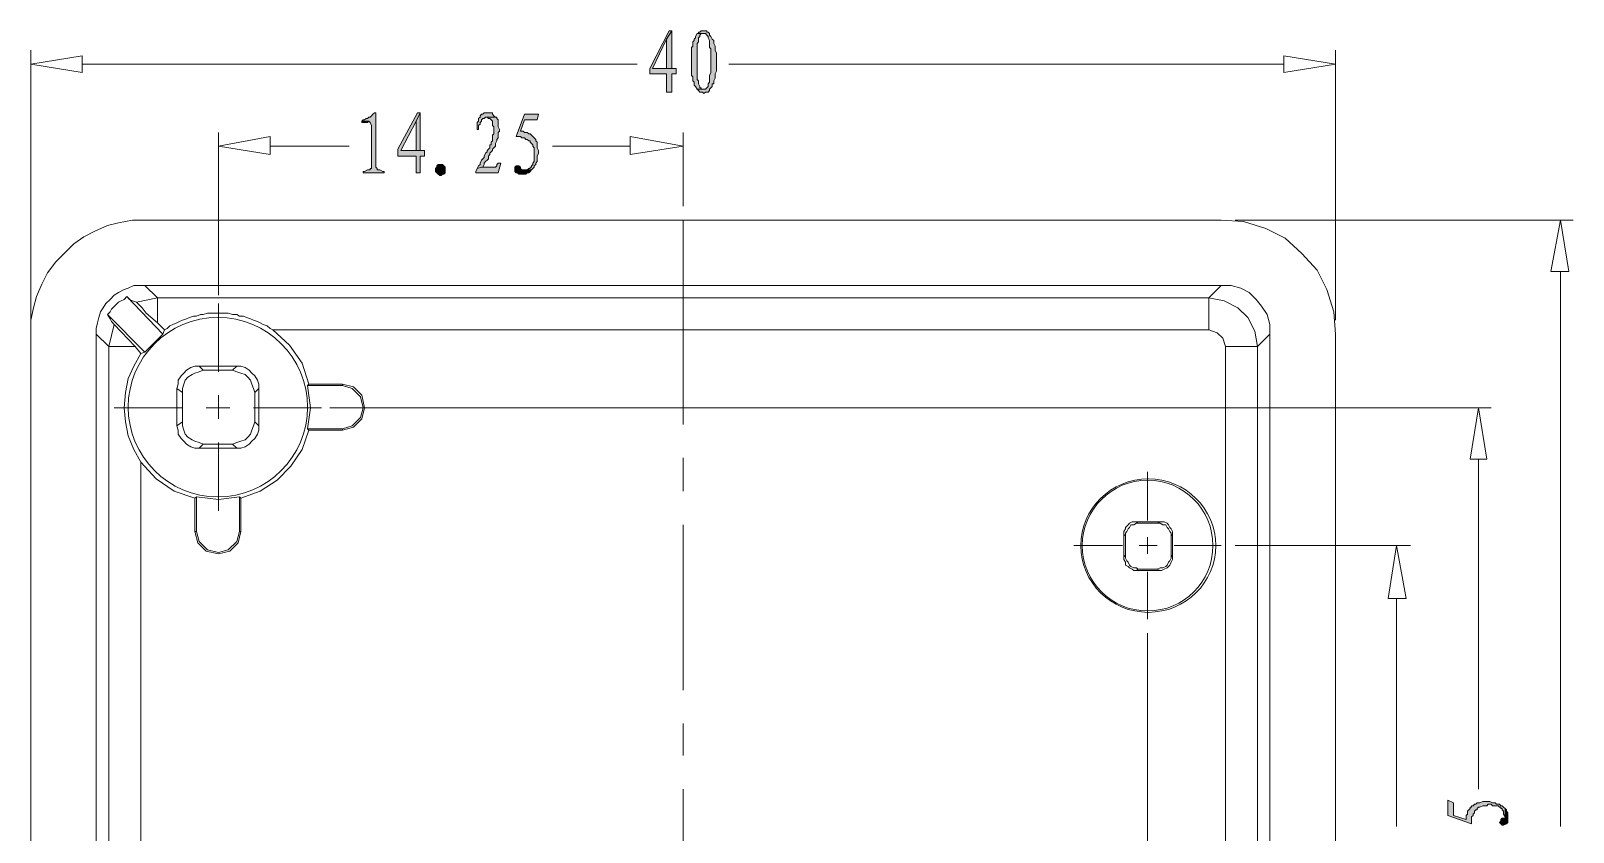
# Model space of a CAD drawing. Header units: millimetres. Extents: x 15 to 196, y 29 to 258.
# Drawn here: x 95.24 to 142.19, y 96.6 to 120.99 of the extents above; entities that cross this region are included whole.
import ezdxf

# ---------------------------------------------------------------- set-up
doc = ezdxf.new("R2010")
doc.units = ezdxf.units.MM

msp = doc.modelspace()

# ---------------------------------------------------------------- hatches: boundary and pattern name
at = {"true_color": 0xdda500}
h = msp.add_hatch(color=42, dxfattribs=at)
h.dxf.hatch_style = 2
h.paths.add_polyline_path([(114.757906, 120.985492), (114.673239, 120.985492), (114.080572, 119.842844), (114.080572, 119.673158), (114.588572, 119.673158), (114.588572, 119.122825), (114.757906, 119.122825), (114.757906, 119.673158), (114.884906, 119.673158), (114.884906, 119.842844), (114.757906, 119.842844), (114.165239, 119.842844), (114.588572, 120.731492)])
h = msp.add_hatch(color=42, dxfattribs=at)
h.dxf.hatch_style = 2
h.paths.add_polyline_path([(114.757906, 120.985492), (114.588572, 120.731492), (114.588572, 119.842844), (114.165239, 119.842844), (114.757906, 119.842844)])
h = msp.add_hatch(color=42, dxfattribs=at)
h.dxf.hatch_style = 2
h.paths.add_polyline_path([(115.562239, 120.901178), (115.519906, 120.901178), (115.477572, 120.816511), (115.477572, 120.774178), (115.435239, 120.731492), (115.435239, 120.689158), (115.392906, 120.647178), (115.392906, 120.604844), (115.392906, 120.562511), (115.392906, 120.520178), (115.350572, 120.477844), (115.350572, 120.435158), (115.350572, 120.350844), (115.350572, 120.308511), (115.350572, 120.223844), (115.350572, 120.181158), (115.350572, 120.096844), (115.350572, 120.054511), (115.350572, 119.969844), (115.350572, 119.927158), (115.350572, 119.884825), (115.350572, 119.800511), (115.350572, 119.758178), (115.350572, 119.673158), (115.350572, 119.630825), (115.392906, 119.588844), (115.392906, 119.546511), (115.392906, 119.504178), (115.392906, 119.461844), (115.435239, 119.419511), (115.435239, 119.376825), (115.435239, 119.334844), (115.477572, 119.292511), (115.519906, 119.207844), (115.689239, 119.207844), (115.646906, 119.207844), (115.646906, 119.250178), (115.604572, 119.250178), (115.604572, 119.292511), (115.562239, 119.376825), (115.562239, 119.419511), (115.562239, 119.461844), (115.519906, 119.504178), (115.519906, 119.546511), (115.519906, 119.588844), (115.519906, 119.673158), (115.519906, 119.715844), (115.519906, 119.758178), (115.519906, 119.842844), (115.519906, 119.884825), (115.519906, 119.969844), (115.519906, 120.054511), (115.519906, 120.096844), (115.519906, 120.181158), (115.519906, 120.223844), (115.519906, 120.308511), (115.519906, 120.350844), (115.519906, 120.435158), (115.519906, 120.477844), (115.519906, 120.520178), (115.519906, 120.562511), (115.519906, 120.604844), (115.562239, 120.647178), (115.562239, 120.689158), (115.562239, 120.774178), (115.604572, 120.816511), (115.604572, 120.858844), (115.646906, 120.901178), (115.689239, 120.901178), (115.731572, 120.901178)])
h = msp.add_hatch(color=42, dxfattribs=at)
h.dxf.hatch_style = 2
h.paths.add_polyline_path([(115.731572, 120.985492), (115.689239, 120.985492), (115.646906, 120.985492), (115.604572, 120.943158), (115.562239, 120.943158), (115.562239, 120.901178), (115.731572, 120.901178), (115.773906, 120.901178), (115.816239, 120.858844), (115.858572, 120.816511), (115.858572, 120.774178), (115.900906, 120.689158), (115.900906, 120.647178), (115.900906, 120.604844), (115.900906, 120.562511), (115.900906, 120.520178), (115.900906, 120.477844), (115.943239, 120.435158), (115.943239, 120.350844), (115.943239, 120.308511), (115.943239, 120.266178), (115.943239, 120.181158), (115.943239, 120.096844), (115.943239, 120.054511), (115.943239, 120.012178), (115.943239, 119.969844), (115.943239, 119.884825), (115.943239, 119.800511), (115.943239, 119.758178), (115.943239, 119.715844), (115.900906, 119.630825), (115.900906, 119.588844), (115.900906, 119.546511), (115.900906, 119.504178), (115.900906, 119.461844), (115.900906, 119.419511), (115.858572, 119.376825), (115.858572, 119.292511), (115.816239, 119.250178), (115.773906, 119.207844), (115.731572, 119.207844), (115.689239, 119.207844), (115.519906, 119.207844), (115.562239, 119.165511), (115.604572, 119.122825), (115.646906, 119.122825), (115.689239, 119.122825), (115.731572, 119.080492), (115.773906, 119.122825), (115.816239, 119.122825), (115.858572, 119.122825), (115.900906, 119.165511), (115.900906, 119.207844), (115.943239, 119.250178), (115.985572, 119.292511), (115.985572, 119.376825), (116.027906, 119.376825), (116.027906, 119.419511), (116.027906, 119.461844), (116.070239, 119.546511), (116.070239, 119.588844), (116.070239, 119.630825), (116.070239, 119.673158), (116.112572, 119.758178), (116.112572, 119.800511), (116.112572, 119.842844), (116.112572, 119.927158), (116.112572, 119.969844), (116.112572, 120.054511), (116.112572, 120.096844), (116.112572, 120.138825), (116.112572, 120.223844), (116.112572, 120.266178), (116.112572, 120.308511), (116.070239, 120.393178), (116.070239, 120.435158), (116.070239, 120.477844), (116.070239, 120.520178), (116.027906, 120.604844), (116.027906, 120.647178), (116.027906, 120.689158), (115.985572, 120.731492), (115.943239, 120.816511), (115.900906, 120.858844), (115.900906, 120.901178), (115.858572, 120.943158), (115.816239, 120.943158), (115.816239, 120.985492), (115.773906, 120.985492)])
h = msp.add_hatch(color=42, dxfattribs=at)
h.dxf.hatch_style = 2
h.paths.add_polyline_path([(105.740906, 118.488178), (105.698572, 118.488178), (105.656239, 118.445844), (105.613906, 118.403511), (105.571572, 118.361178), (105.529239, 118.361178), (105.486906, 118.318492), (105.444572, 118.318492), (105.402239, 118.276511), (105.359906, 118.276511), (105.317572, 118.234178), (105.529239, 118.234178), (105.571572, 118.191844), (105.613906, 118.107178), (105.613906, 118.064492), (105.613906, 116.837178), (105.613906, 116.794844), (105.571572, 116.794844), (105.571572, 116.752158), (105.529239, 116.752158), (105.486906, 116.752158), (105.402239, 116.709825), (105.359906, 116.709825), (105.359906, 116.667844), (105.994906, 116.667844), (105.994906, 116.709825), (105.952572, 116.709825), (105.867906, 116.752158), (105.825572, 116.752158), (105.783239, 116.752158), (105.783239, 116.794844), (105.740906, 116.837178)])
h = msp.add_hatch(color=42, dxfattribs=at)
h.dxf.hatch_style = 2
h.paths.add_polyline_path([(107.095572, 118.488178), (107.010906, 118.488178), (106.418239, 117.387511), (106.418239, 117.175844), (106.968572, 117.175844), (106.968572, 116.667844), (107.095572, 116.667844), (107.095572, 117.175844), (107.222572, 117.175844), (107.222572, 117.345178), (107.095572, 117.345178), (106.502906, 117.345178), (106.968572, 118.234178)])
h = msp.add_hatch(color=42, dxfattribs=at)
h.dxf.hatch_style = 2
h.paths.add_polyline_path([(107.095572, 118.488178), (106.968572, 118.234178), (106.968572, 117.345178), (106.502906, 117.345178), (107.095572, 117.345178)])
h = msp.add_hatch(color=42, dxfattribs=at)
h.dxf.hatch_style = 2
h.paths.add_polyline_path([(109.169906, 118.488178), (109.127572, 118.488178), (109.085239, 118.488178), (109.042906, 118.488178), (109.000572, 118.445844), (108.958239, 118.445844), (108.915906, 118.403511), (108.915906, 118.361178), (108.873572, 118.318492), (108.873572, 118.276511), (108.873572, 118.234178), (108.831239, 118.191844), (108.831239, 118.149511), (108.831239, 118.064492), (108.831239, 117.980178), (108.873572, 117.980178), (108.873572, 118.022158), (108.873572, 118.107178), (108.915906, 118.149511), (108.915906, 118.191844), (108.958239, 118.234178), (108.958239, 118.276511), (109.000572, 118.318492), (109.042906, 118.318492), (109.085239, 118.361178), (109.127572, 118.361178), (109.423906, 118.361178), (109.381572, 118.361178), (109.339239, 118.403511), (109.296906, 118.445844), (109.296906, 118.488178), (109.254572, 118.488178), (109.212239, 118.488178)])
h = msp.add_hatch(color=42, dxfattribs=at)
h.dxf.hatch_style = 2
h.paths.add_polyline_path([(109.423906, 118.361178), (109.127572, 118.361178), (109.169906, 118.318492), (109.212239, 118.318492), (109.254572, 118.276511), (109.296906, 118.234178), (109.296906, 118.191844), (109.296906, 118.149511), (109.296906, 118.107178), (109.339239, 118.064492), (109.339239, 117.980178), (109.339239, 117.937844), (109.339239, 117.895511), (109.339239, 117.853178), (109.296906, 117.810492), (109.296906, 117.768158), (109.296906, 117.683844), (109.296906, 117.641511), (109.254572, 117.599178), (109.254572, 117.556492), (109.254572, 117.514158), (109.212239, 117.514158), (109.212239, 117.472178), (109.212239, 117.429844), (109.169906, 117.387511), (109.127572, 117.345178), (109.127572, 117.302844), (109.085239, 117.260158), (109.042906, 117.175844), (109.042906, 117.133511), (109.000572, 117.091178), (108.958239, 117.048844), (108.915906, 116.963825), (108.915906, 116.921844), (108.873572, 116.879511), (108.831239, 116.794844), (108.958239, 116.837178), (109.000572, 116.837178), (109.042906, 116.921844), (109.042906, 116.963825), (109.085239, 117.006158), (109.127572, 117.048844), (109.169906, 117.091178), (109.169906, 117.175844), (109.212239, 117.218178), (109.212239, 117.260158), (109.254572, 117.302844), (109.296906, 117.345178), (109.296906, 117.387511), (109.339239, 117.429844), (109.381572, 117.472178), (109.381572, 117.514158), (109.381572, 117.556492), (109.423906, 117.641511), (109.423906, 117.683844), (109.466239, 117.726178), (109.466239, 117.768158), (109.466239, 117.810492), (109.466239, 117.895511), (109.508572, 117.937844), (109.508572, 117.980178), (109.466239, 118.064492), (109.466239, 118.107178), (109.466239, 118.149511), (109.466239, 118.234178), (109.466239, 118.276511), (109.423906, 118.318492)])
h = msp.add_hatch(color=42, dxfattribs=at)
h.dxf.hatch_style = 2
h.paths.add_polyline_path([(110.693906, 118.445844), (110.270572, 118.445844), (110.016572, 117.768158), (110.058906, 117.768158), (110.143572, 117.768158), (110.185906, 117.726178), (110.228239, 117.726178), (110.270572, 117.726178), (110.312906, 117.683844), (110.355239, 117.683844), (110.397572, 117.641511), (110.439906, 117.641511), (110.439906, 117.599178), (110.482239, 117.556492), (110.524572, 117.514158), (110.524572, 117.472178), (110.566906, 117.429844), (110.566906, 117.387511), (110.566906, 117.345178), (110.566906, 117.260158), (110.566906, 117.218178), (110.566906, 117.175844), (110.566906, 117.091178), (110.566906, 117.048844), (110.566906, 117.006158), (110.524572, 116.963825), (110.524572, 116.921844), (110.482239, 116.879511), (110.482239, 116.837178), (110.439906, 116.837178), (110.439906, 116.794844), (110.397572, 116.794844), (110.355239, 116.752158), (110.312906, 116.752158), (110.228239, 116.752158), (110.185906, 116.752158), (110.482239, 116.752158), (110.524572, 116.794844), (110.566906, 116.837178), (110.566906, 116.879511), (110.609239, 116.921844), (110.609239, 116.963825), (110.651572, 117.006158), (110.651572, 117.091178), (110.651572, 117.133511), (110.651572, 117.175844), (110.693906, 117.260158), (110.693906, 117.302844), (110.693906, 117.345178), (110.651572, 117.429844), (110.651572, 117.472178), (110.651572, 117.514158), (110.651572, 117.599178), (110.609239, 117.641511), (110.609239, 117.683844), (110.566906, 117.726178), (110.524572, 117.768158), (110.482239, 117.810492), (110.439906, 117.853178), (110.397572, 117.853178), (110.355239, 117.895511), (110.312906, 117.895511), (110.270572, 117.895511), (110.228239, 117.937844), (110.143572, 117.937844), (110.270572, 118.276511), (110.651572, 118.276511)])
h = msp.add_hatch(color=42, dxfattribs=at)
h.dxf.hatch_style = 2
h.paths.add_polyline_path([(105.317572, 118.234178), (105.317572, 118.191844), (105.402239, 118.191844), (105.444572, 118.191844), (105.486906, 118.191844), (105.529239, 118.234178)])
h = msp.add_hatch(color=42, dxfattribs=at)
h.dxf.hatch_style = 2
h.paths.add_polyline_path([(107.772906, 116.625511), (107.730572, 116.583178), (107.688239, 116.583178), (107.645906, 116.625511), (107.603572, 116.667844), (107.561239, 116.709825), (107.561239, 116.752158), (107.561239, 116.794844), (107.603572, 116.837178), (107.603572, 116.879511), (107.645906, 116.921844), (107.688239, 116.921844), (107.730572, 116.921844), (107.772906, 116.921844), (107.815239, 116.879511), (107.857572, 116.837178), (107.857572, 116.794844), (107.857572, 116.709825), (107.857572, 116.667844), (107.815239, 116.625511)])
h = msp.add_hatch(color=42, dxfattribs=at)
h.dxf.hatch_style = 2
h.paths.add_polyline_path([(109.550906, 116.963825), (109.508572, 116.963825), (109.466239, 116.963825), (109.423906, 116.921844), (109.423906, 116.879511), (109.381572, 116.837178), (109.339239, 116.837178), (108.958239, 116.837178), (108.831239, 116.794844), (108.788906, 116.709825), (108.788906, 116.667844), (109.466239, 116.667844)])
h = msp.add_hatch(color=42, dxfattribs=at)
h.dxf.hatch_style = 2
h.paths.add_polyline_path([(110.058906, 116.879511), (110.016572, 116.879511), (109.974239, 116.837178), (109.974239, 116.794844), (109.974239, 116.752158), (109.974239, 116.709825), (110.016572, 116.667844), (110.058906, 116.667844), (110.101239, 116.625511), (110.143572, 116.625511), (110.185906, 116.625511), (110.228239, 116.625511), (110.270572, 116.625511), (110.312906, 116.625511), (110.355239, 116.667844), (110.397572, 116.667844), (110.439906, 116.709825), (110.482239, 116.752158), (110.185906, 116.752158), (110.143572, 116.794844), (110.143572, 116.837178), (110.101239, 116.879511)])
h = msp.add_hatch(color=42, dxfattribs=at)
h.dxf.hatch_style = 2
h.paths.add_polyline_path([(138.379906, 97.575511), (138.379906, 97.109844), (139.099572, 96.855492), (139.099572, 96.940511), (139.099572, 96.982844), (139.099572, 97.025178), (139.099572, 97.067511), (139.141906, 97.109844), (139.141906, 97.151825), (139.184239, 97.194511), (139.184239, 97.236844), (139.226572, 97.279178), (139.268906, 97.279178), (139.268906, 97.321511), (139.311239, 97.363844), (139.353572, 97.363844), (139.438239, 97.405825), (139.480572, 97.405825), (139.522906, 97.405825), (139.565239, 97.405825), (139.607572, 97.448158), (139.692239, 97.448158), (139.734572, 97.405825), (139.776906, 97.405825), (139.861572, 97.405825), (139.903906, 97.405825), (139.946239, 97.363844), (139.988572, 97.363844), (139.988572, 97.321511), (140.030906, 97.321511), (140.030906, 97.279178), (140.073239, 97.236844), (140.073239, 97.194511), (140.073239, 97.151825), (140.115572, 97.067511), (140.115572, 97.025178), (140.115572, 97.321511), (140.073239, 97.363844), (140.030906, 97.405825), (139.988572, 97.405825), (139.946239, 97.448158), (139.903906, 97.448158), (139.861572, 97.448158), (139.819239, 97.490844), (139.776906, 97.490844), (139.734572, 97.490844), (139.649906, 97.533178), (139.607572, 97.533178), (139.522906, 97.533178), (139.480572, 97.533178), (139.438239, 97.533178), (139.353572, 97.490844), (139.311239, 97.490844), (139.268906, 97.490844), (139.226572, 97.448158), (139.184239, 97.448158), (139.141906, 97.405825), (139.099572, 97.405825), (139.099572, 97.363844), (139.057239, 97.363844), (139.057239, 97.321511), (139.014906, 97.279178), (138.972572, 97.236844), (138.972572, 97.194511), (138.972572, 97.151825), (138.930239, 97.109844), (138.930239, 97.067511), (138.930239, 96.982844), (138.549239, 97.109844), (138.549239, 97.490844)])
h = msp.add_hatch(color=42, dxfattribs=at)
h.dxf.hatch_style = 2
h.paths.add_polyline_path([(139.946239, 96.897825), (139.988572, 96.855492), (140.030906, 96.813511), (140.073239, 96.813511), (140.157906, 96.855492), (140.200239, 96.897825), (140.200239, 96.940511), (140.200239, 96.982844), (140.200239, 97.025178), (140.200239, 97.109844), (140.200239, 97.151825), (140.200239, 97.194511), (140.157906, 97.236844), (140.157906, 97.279178), (140.115572, 97.321511), (140.115572, 97.025178), (140.030906, 97.025178), (139.988572, 96.982844), (139.988572, 96.940511)])

# ---------------------------------------------------------------- linework, layer by layer
at = {"color": 42, "lineweight": 0, "true_color": 0xdda500}
for points in [[(114.757906, 120.985492), (114.673239, 120.985492), (114.080572, 119.842844), (114.080572, 119.673158), (114.588572, 119.673158), (114.588572, 119.122825), (114.757906, 119.122825), (114.757906, 119.673158), (114.884906, 119.673158), (114.884906, 119.842844), (114.757906, 119.842844), (114.165239, 119.842844), (114.588572, 120.731492)], [(114.757906, 120.985492), (114.588572, 120.731492), (114.588572, 119.842844), (114.165239, 119.842844), (114.757906, 119.842844)], [(115.562239, 120.901178), (115.519906, 120.901178), (115.477572, 120.816511), (115.477572, 120.774178), (115.435239, 120.731492), (115.435239, 120.689158), (115.392906, 120.647178), (115.392906, 120.604844), (115.392906, 120.562511), (115.392906, 120.520178), (115.350572, 120.477844), (115.350572, 120.435158), (115.350572, 120.350844), (115.350572, 120.308511), (115.350572, 120.223844), (115.350572, 120.181158), (115.350572, 120.096844), (115.350572, 120.054511), (115.350572, 119.969844), (115.350572, 119.927158), (115.350572, 119.884825), (115.350572, 119.800511), (115.350572, 119.758178), (115.350572, 119.673158), (115.350572, 119.630825), (115.392906, 119.588844), (115.392906, 119.546511), (115.392906, 119.504178), (115.392906, 119.461844), (115.435239, 119.419511), (115.435239, 119.376825), (115.435239, 119.334844), (115.477572, 119.292511), (115.519906, 119.207844), (115.689239, 119.207844), (115.646906, 119.207844), (115.646906, 119.250178), (115.604572, 119.250178), (115.604572, 119.292511), (115.562239, 119.376825), (115.562239, 119.419511), (115.562239, 119.461844), (115.519906, 119.504178), (115.519906, 119.546511), (115.519906, 119.588844), (115.519906, 119.673158), (115.519906, 119.715844), (115.519906, 119.758178), (115.519906, 119.842844), (115.519906, 119.884825), (115.519906, 119.969844), (115.519906, 120.054511), (115.519906, 120.096844), (115.519906, 120.181158), (115.519906, 120.223844), (115.519906, 120.308511), (115.519906, 120.350844), (115.519906, 120.435158), (115.519906, 120.477844), (115.519906, 120.520178), (115.519906, 120.562511), (115.519906, 120.604844), (115.562239, 120.647178), (115.562239, 120.689158), (115.562239, 120.774178), (115.604572, 120.816511), (115.604572, 120.858844), (115.646906, 120.901178), (115.689239, 120.901178), (115.731572, 120.901178)], [(115.731572, 120.985492), (115.689239, 120.985492), (115.646906, 120.985492), (115.604572, 120.943158), (115.562239, 120.943158), (115.562239, 120.901178), (115.731572, 120.901178), (115.773906, 120.901178), (115.816239, 120.858844), (115.858572, 120.816511), (115.858572, 120.774178), (115.900906, 120.689158), (115.900906, 120.647178), (115.900906, 120.604844), (115.900906, 120.562511), (115.900906, 120.520178), (115.900906, 120.477844), (115.943239, 120.435158), (115.943239, 120.350844), (115.943239, 120.308511), (115.943239, 120.266178), (115.943239, 120.181158), (115.943239, 120.096844), (115.943239, 120.054511), (115.943239, 120.012178), (115.943239, 119.969844), (115.943239, 119.884825), (115.943239, 119.800511), (115.943239, 119.758178), (115.943239, 119.715844), (115.900906, 119.630825), (115.900906, 119.588844), (115.900906, 119.546511), (115.900906, 119.504178), (115.900906, 119.461844), (115.900906, 119.419511), (115.858572, 119.376825), (115.858572, 119.292511), (115.816239, 119.250178), (115.773906, 119.207844), (115.731572, 119.207844), (115.689239, 119.207844), (115.519906, 119.207844), (115.562239, 119.165511), (115.604572, 119.122825), (115.646906, 119.122825), (115.689239, 119.122825), (115.731572, 119.080492), (115.773906, 119.122825), (115.816239, 119.122825), (115.858572, 119.122825), (115.900906, 119.165511), (115.900906, 119.207844), (115.943239, 119.250178), (115.985572, 119.292511), (115.985572, 119.376825), (116.027906, 119.376825), (116.027906, 119.419511), (116.027906, 119.461844), (116.070239, 119.546511), (116.070239, 119.588844), (116.070239, 119.630825), (116.070239, 119.673158), (116.112572, 119.758178), (116.112572, 119.800511), (116.112572, 119.842844), (116.112572, 119.927158), (116.112572, 119.969844), (116.112572, 120.054511), (116.112572, 120.096844), (116.112572, 120.138825), (116.112572, 120.223844), (116.112572, 120.266178), (116.112572, 120.308511), (116.070239, 120.393178), (116.070239, 120.435158), (116.070239, 120.477844), (116.070239, 120.520178), (116.027906, 120.604844), (116.027906, 120.647178), (116.027906, 120.689158), (115.985572, 120.731492), (115.943239, 120.816511), (115.900906, 120.858844), (115.900906, 120.901178), (115.858572, 120.943158), (115.816239, 120.943158), (115.816239, 120.985492), (115.773906, 120.985492)], [(105.740906, 118.488178), (105.698572, 118.488178), (105.656239, 118.445844), (105.613906, 118.403511), (105.571572, 118.361178), (105.529239, 118.361178), (105.486906, 118.318492), (105.444572, 118.318492), (105.402239, 118.276511), (105.359906, 118.276511), (105.317572, 118.234178), (105.529239, 118.234178), (105.571572, 118.191844), (105.613906, 118.107178), (105.613906, 118.064492), (105.613906, 116.837178), (105.613906, 116.794844), (105.571572, 116.794844), (105.571572, 116.752158), (105.529239, 116.752158), (105.486906, 116.752158), (105.402239, 116.709825), (105.359906, 116.709825), (105.359906, 116.667844), (105.994906, 116.667844), (105.994906, 116.709825), (105.952572, 116.709825), (105.867906, 116.752158), (105.825572, 116.752158), (105.783239, 116.752158), (105.783239, 116.794844), (105.740906, 116.837178)], [(107.095572, 118.488178), (107.010906, 118.488178), (106.418239, 117.387511), (106.418239, 117.175844), (106.968572, 117.175844), (106.968572, 116.667844), (107.095572, 116.667844), (107.095572, 117.175844), (107.222572, 117.175844), (107.222572, 117.345178), (107.095572, 117.345178), (106.502906, 117.345178), (106.968572, 118.234178)], [(107.095572, 118.488178), (106.968572, 118.234178), (106.968572, 117.345178), (106.502906, 117.345178), (107.095572, 117.345178)], [(109.169906, 118.488178), (109.127572, 118.488178), (109.085239, 118.488178), (109.042906, 118.488178), (109.000572, 118.445844), (108.958239, 118.445844), (108.915906, 118.403511), (108.915906, 118.361178), (108.873572, 118.318492), (108.873572, 118.276511), (108.873572, 118.234178), (108.831239, 118.191844), (108.831239, 118.149511), (108.831239, 118.064492), (108.831239, 117.980178), (108.873572, 117.980178), (108.873572, 118.022158), (108.873572, 118.107178), (108.915906, 118.149511), (108.915906, 118.191844), (108.958239, 118.234178), (108.958239, 118.276511), (109.000572, 118.318492), (109.042906, 118.318492), (109.085239, 118.361178), (109.127572, 118.361178), (109.423906, 118.361178), (109.381572, 118.361178), (109.339239, 118.403511), (109.296906, 118.445844), (109.296906, 118.488178), (109.254572, 118.488178), (109.212239, 118.488178)], [(109.423906, 118.361178), (109.127572, 118.361178), (109.169906, 118.318492), (109.212239, 118.318492), (109.254572, 118.276511), (109.296906, 118.234178), (109.296906, 118.191844), (109.296906, 118.149511), (109.296906, 118.107178), (109.339239, 118.064492), (109.339239, 117.980178), (109.339239, 117.937844), (109.339239, 117.895511), (109.339239, 117.853178), (109.296906, 117.810492), (109.296906, 117.768158), (109.296906, 117.683844), (109.296906, 117.641511), (109.254572, 117.599178), (109.254572, 117.556492), (109.254572, 117.514158), (109.212239, 117.514158), (109.212239, 117.472178), (109.212239, 117.429844), (109.169906, 117.387511), (109.127572, 117.345178), (109.127572, 117.302844), (109.085239, 117.260158), (109.042906, 117.175844), (109.042906, 117.133511), (109.000572, 117.091178), (108.958239, 117.048844), (108.915906, 116.963825), (108.915906, 116.921844), (108.873572, 116.879511), (108.831239, 116.794844), (108.958239, 116.837178), (109.000572, 116.837178), (109.042906, 116.921844), (109.042906, 116.963825), (109.085239, 117.006158), (109.127572, 117.048844), (109.169906, 117.091178), (109.169906, 117.175844), (109.212239, 117.218178), (109.212239, 117.260158), (109.254572, 117.302844), (109.296906, 117.345178), (109.296906, 117.387511), (109.339239, 117.429844), (109.381572, 117.472178), (109.381572, 117.514158), (109.381572, 117.556492), (109.423906, 117.641511), (109.423906, 117.683844), (109.466239, 117.726178), (109.466239, 117.768158), (109.466239, 117.810492), (109.466239, 117.895511), (109.508572, 117.937844), (109.508572, 117.980178), (109.466239, 118.064492), (109.466239, 118.107178), (109.466239, 118.149511), (109.466239, 118.234178), (109.466239, 118.276511), (109.423906, 118.318492)], [(110.693906, 118.445844), (110.270572, 118.445844), (110.016572, 117.768158), (110.058906, 117.768158), (110.143572, 117.768158), (110.185906, 117.726178), (110.228239, 117.726178), (110.270572, 117.726178), (110.312906, 117.683844), (110.355239, 117.683844), (110.397572, 117.641511), (110.439906, 117.641511), (110.439906, 117.599178), (110.482239, 117.556492), (110.524572, 117.514158), (110.524572, 117.472178), (110.566906, 117.429844), (110.566906, 117.387511), (110.566906, 117.345178), (110.566906, 117.260158), (110.566906, 117.218178), (110.566906, 117.175844), (110.566906, 117.091178), (110.566906, 117.048844), (110.566906, 117.006158), (110.524572, 116.963825), (110.524572, 116.921844), (110.482239, 116.879511), (110.482239, 116.837178), (110.439906, 116.837178), (110.439906, 116.794844), (110.397572, 116.794844), (110.355239, 116.752158), (110.312906, 116.752158), (110.228239, 116.752158), (110.185906, 116.752158), (110.482239, 116.752158), (110.524572, 116.794844), (110.566906, 116.837178), (110.566906, 116.879511), (110.609239, 116.921844), (110.609239, 116.963825), (110.651572, 117.006158), (110.651572, 117.091178), (110.651572, 117.133511), (110.651572, 117.175844), (110.693906, 117.260158), (110.693906, 117.302844), (110.693906, 117.345178), (110.651572, 117.429844), (110.651572, 117.472178), (110.651572, 117.514158), (110.651572, 117.599178), (110.609239, 117.641511), (110.609239, 117.683844), (110.566906, 117.726178), (110.524572, 117.768158), (110.482239, 117.810492), (110.439906, 117.853178), (110.397572, 117.853178), (110.355239, 117.895511), (110.312906, 117.895511), (110.270572, 117.895511), (110.228239, 117.937844), (110.143572, 117.937844), (110.270572, 118.276511), (110.651572, 118.276511)], [(105.317572, 118.234178), (105.317572, 118.191844), (105.402239, 118.191844), (105.444572, 118.191844), (105.486906, 118.191844), (105.529239, 118.234178)], [(107.772906, 116.625511), (107.730572, 116.583178), (107.688239, 116.583178), (107.645906, 116.625511), (107.603572, 116.667844), (107.561239, 116.709825), (107.561239, 116.752158), (107.561239, 116.794844), (107.603572, 116.837178), (107.603572, 116.879511), (107.645906, 116.921844), (107.688239, 116.921844), (107.730572, 116.921844), (107.772906, 116.921844), (107.815239, 116.879511), (107.857572, 116.837178), (107.857572, 116.794844), (107.857572, 116.709825), (107.857572, 116.667844), (107.815239, 116.625511)], [(109.550906, 116.963825), (109.508572, 116.963825), (109.466239, 116.963825), (109.423906, 116.921844), (109.423906, 116.879511), (109.381572, 116.837178), (109.339239, 116.837178), (108.958239, 116.837178), (108.831239, 116.794844), (108.788906, 116.709825), (108.788906, 116.667844), (109.466239, 116.667844)], [(110.058906, 116.879511), (110.016572, 116.879511), (109.974239, 116.837178), (109.974239, 116.794844), (109.974239, 116.752158), (109.974239, 116.709825), (110.016572, 116.667844), (110.058906, 116.667844), (110.101239, 116.625511), (110.143572, 116.625511), (110.185906, 116.625511), (110.228239, 116.625511), (110.270572, 116.625511), (110.312906, 116.625511), (110.355239, 116.667844), (110.397572, 116.667844), (110.439906, 116.709825), (110.482239, 116.752158), (110.185906, 116.752158), (110.143572, 116.794844), (110.143572, 116.837178), (110.101239, 116.879511)], [(138.379906, 97.575511), (138.379906, 97.109844), (139.099572, 96.855492), (139.099572, 96.940511), (139.099572, 96.982844), (139.099572, 97.025178), (139.099572, 97.067511), (139.141906, 97.109844), (139.141906, 97.151825), (139.184239, 97.194511), (139.184239, 97.236844), (139.226572, 97.279178), (139.268906, 97.279178), (139.268906, 97.321511), (139.311239, 97.363844), (139.353572, 97.363844), (139.438239, 97.405825), (139.480572, 97.405825), (139.522906, 97.405825), (139.565239, 97.405825), (139.607572, 97.448158), (139.692239, 97.448158), (139.734572, 97.405825), (139.776906, 97.405825), (139.861572, 97.405825), (139.903906, 97.405825), (139.946239, 97.363844), (139.988572, 97.363844), (139.988572, 97.321511), (140.030906, 97.321511), (140.030906, 97.279178), (140.073239, 97.236844), (140.073239, 97.194511), (140.073239, 97.151825), (140.115572, 97.067511), (140.115572, 97.025178), (140.115572, 97.321511), (140.073239, 97.363844), (140.030906, 97.405825), (139.988572, 97.405825), (139.946239, 97.448158), (139.903906, 97.448158), (139.861572, 97.448158), (139.819239, 97.490844), (139.776906, 97.490844), (139.734572, 97.490844), (139.649906, 97.533178), (139.607572, 97.533178), (139.522906, 97.533178), (139.480572, 97.533178), (139.438239, 97.533178), (139.353572, 97.490844), (139.311239, 97.490844), (139.268906, 97.490844), (139.226572, 97.448158), (139.184239, 97.448158), (139.141906, 97.405825), (139.099572, 97.405825), (139.099572, 97.363844), (139.057239, 97.363844), (139.057239, 97.321511), (139.014906, 97.279178), (138.972572, 97.236844), (138.972572, 97.194511), (138.972572, 97.151825), (138.930239, 97.109844), (138.930239, 97.067511), (138.930239, 96.982844), (138.549239, 97.109844), (138.549239, 97.490844)], [(139.946239, 96.897825), (139.988572, 96.855492), (140.030906, 96.813511), (140.073239, 96.813511), (140.157906, 96.855492), (140.200239, 96.897825), (140.200239, 96.940511), (140.200239, 96.982844), (140.200239, 97.025178), (140.200239, 97.109844), (140.200239, 97.151825), (140.200239, 97.194511), (140.157906, 97.236844), (140.157906, 97.279178), (140.115572, 97.321511), (140.115572, 97.025178), (140.030906, 97.025178), (139.988572, 96.982844), (139.988572, 96.940511)]]:
    msp.add_lwpolyline(points, close=True, dxfattribs=at)
at = {"color": 131, "lineweight": 0, "true_color": 0x7fffff}
for points in [[(95.242239, 112.180511), (95.242239, 120.393178)], [(134.950906, 112.180511), (134.950906, 120.393178)], [(100.957239, 112.942511), (100.957239, 117.895511)], [(115.096572, 115.651492), (115.096572, 117.895511)], [(131.902906, 115.228511), (142.189906, 115.228511)], [(104.343906, 109.513511), (139.692239, 109.513511)], [(131.902906, 105.322158), (137.236906, 105.322158)], [(129.235906, 102.655511), (129.235906, 72.810511)]]:
    msp.add_lwpolyline(points, dxfattribs=at)
at = {"color": 3, "lineweight": 0, "true_color": 0x00ff00}
for points in [[(96.808572, 119.715844), (95.242239, 119.969844), (96.808572, 120.223844)], [(133.384572, 120.223844), (134.950906, 119.969844), (133.384572, 119.715844)], [(102.523572, 117.218178), (100.957239, 117.472178), (102.523572, 117.768158)], [(113.487906, 117.768158), (115.096572, 117.472178), (113.487906, 117.218178)], [(141.512572, 113.662178), (141.808906, 115.228511), (142.062906, 113.662178)], [(139.057239, 107.947178), (139.311239, 109.513511), (139.565239, 107.947178)], [(136.559572, 103.713844), (136.813572, 105.322158), (137.109906, 103.713844)]]:
    msp.add_lwpolyline(points, close=True, dxfattribs=at)
for points in [[(96.808572, 119.969844), (113.699572, 119.969844)], [(133.384572, 119.969844), (116.493572, 119.969844)], [(102.523572, 117.472178), (104.936572, 117.472178)], [(113.487906, 117.472178), (111.117239, 117.472178)], [(141.808906, 113.662178), (141.808906, 96.771178)], [(139.311239, 107.947178), (139.311239, 97.913825)], [(136.813572, 103.713844), (136.813572, 96.771178)]]:
    msp.add_lwpolyline(points, dxfattribs=at)
at = {"color": 7, "lineweight": 0}
for points in [[(98.713572, 115.228511), (98.332572, 115.228511), (97.909239, 115.143492), (97.570572, 115.059178), (97.189572, 114.889492), (96.850906, 114.720511), (96.554572, 114.508844), (96.258239, 114.212511), (96.004239, 113.958511), (95.750239, 113.619844), (95.580906, 113.280825), (95.411572, 112.900178), (95.326906, 112.561511), (95.242239, 112.180511), (95.242239, 111.757178)], [(98.713572, 115.228511), (131.479572, 115.228511)], [(134.950906, 111.757178), (134.908572, 112.434511), (134.696906, 113.111844), (134.400572, 113.704511), (133.934906, 114.212511), (133.426906, 114.678178), (132.834239, 114.974511), (132.156906, 115.186178), (131.479572, 115.228511)], [(98.713572, 113.238844), (98.544239, 113.238844), (98.374906, 113.238844), (98.205572, 113.154178), (98.078572, 113.111844), (97.909239, 113.026825), (97.782239, 112.942511), (97.655239, 112.815511), (97.528239, 112.688511), (97.443572, 112.561511), (97.358906, 112.434511), (97.316572, 112.264825), (97.274239, 112.095844), (97.231906, 111.926511), (97.231906, 111.757178)], [(131.479572, 113.238844), (98.713572, 113.238844)], [(99.094572, 112.857844), (98.713572, 113.238844)], [(131.098572, 112.857844), (131.479572, 113.238844)], [(132.961239, 111.757178), (132.961239, 112.053511), (132.876572, 112.349844), (132.707239, 112.603844), (132.537906, 112.815511), (132.326239, 113.026825), (132.072239, 113.154178), (131.775906, 113.238844), (131.479572, 113.238844)], [(98.163239, 112.900178), (98.078572, 112.815511), (97.993906, 112.772825), (97.909239, 112.730492), (97.824572, 112.646178), (97.739906, 112.561511), (97.697572, 112.518825), (97.655239, 112.434511), (97.570572, 112.349844)], [(98.459572, 112.730492), (98.332572, 112.772825), (98.247906, 112.815511), (98.163239, 112.900178)], [(99.263906, 111.757178), (98.163239, 112.900178)], [(99.094572, 112.857844), (98.459572, 112.730492)], [(99.094572, 112.095844), (98.755906, 112.392178), (98.628906, 112.561511), (98.544239, 112.646178), (98.501906, 112.688511), (98.459572, 112.730492)], [(99.094572, 112.857844), (131.098572, 112.857844)], [(99.094572, 112.095844), (99.094572, 112.857844)], [(132.580239, 111.376178), (132.495572, 111.841844), (132.283906, 112.264825), (131.987572, 112.561511), (131.564239, 112.772825), (131.098572, 112.857844)], [(131.098572, 111.884178), (131.098572, 112.857844)], [(97.570572, 112.349844), (97.655239, 112.222492), (97.697572, 112.138178), (97.782239, 112.053511)], [(97.570572, 112.349844), (98.713572, 111.206492)], [(102.608239, 111.884178), (102.523572, 111.926511), (102.438906, 112.011178), (102.311906, 112.053511), (102.227239, 112.095844), (102.142572, 112.138178), (102.015572, 112.180511), (101.930906, 112.222492), (101.803906, 112.264825), (101.719239, 112.307511), (101.592239, 112.307511), (101.507572, 112.349844), (101.380572, 112.349844), (101.253572, 112.392178), (101.168906, 112.392178), (101.041906, 112.392178), (100.957239, 112.392178), (100.830239, 112.392178), (100.703239, 112.392178), (100.618572, 112.392178), (100.491572, 112.349844), (100.406906, 112.349844), (100.279906, 112.307511), (100.195239, 112.307511), (100.068239, 112.264825), (99.983572, 112.222492), (99.856572, 112.180511), (99.771906, 112.138178), (99.687239, 112.095844), (99.560239, 112.053511), (99.475572, 112.011178), (99.390906, 111.926511), (99.306239, 111.884178)], [(95.242239, 78.990825), (95.242239, 111.757178)], [(97.231906, 111.757178), (97.231906, 78.990825)], [(97.612906, 111.376178), (97.231906, 111.757178)], [(97.782239, 112.053511), (97.612906, 111.376178)], [(97.782239, 112.053511), (98.417239, 111.376178)], [(99.263906, 111.757178), (98.713572, 111.206492)], [(99.306239, 111.884178), (99.094572, 112.095844)], [(99.306239, 111.884178), (99.263906, 111.757178)], [(103.708906, 110.233178), (103.497239, 110.868178), (103.116239, 111.418158), (102.608239, 111.884178)], [(102.608239, 111.884178), (131.098572, 111.884178)], [(131.606572, 111.376178), (131.521906, 111.630178), (131.352572, 111.799511), (131.098572, 111.884178)], [(132.580239, 111.376178), (132.961239, 111.757178)], [(132.961239, 78.990825), (132.961239, 111.757178)], [(134.950906, 78.990825), (134.950906, 111.757178)], [(97.612906, 79.371825), (97.612906, 111.376178)], [(98.417239, 111.376178), (97.612906, 111.376178)], [(98.417239, 111.376178), (98.586572, 111.164158)], [(131.606572, 111.376178), (132.580239, 111.376178)], [(131.606572, 111.376178), (131.606572, 82.885844)], [(132.580239, 111.376178), (132.580239, 79.371825)], [(98.586572, 111.164158), (98.374906, 110.783511), (98.205572, 110.402158), (98.120906, 109.979178), (98.078572, 109.513511), (98.120906, 109.089825), (98.205572, 108.666844), (98.374906, 108.243158), (98.586572, 107.862511)], [(98.713572, 111.206492), (98.586572, 111.164158)], [(100.364572, 110.783511), (100.237572, 110.783511), (100.110572, 110.741178), (99.983572, 110.656158), (99.898906, 110.571844), (99.814239, 110.487178), (99.729572, 110.359825), (99.729572, 110.233178), (99.687239, 110.105825)], [(100.491572, 110.656158), (100.364572, 110.613825), (100.237572, 110.571844), (100.152906, 110.529511), (100.025906, 110.444844), (99.941239, 110.359825), (99.898906, 110.233178), (99.856572, 110.105825), (99.856572, 109.979178)], [(101.507572, 110.783511), (100.364572, 110.783511)], [(100.364572, 110.783511), (100.491572, 110.656158)], [(100.491572, 110.656158), (101.380572, 110.656158)], [(101.507572, 110.783511), (101.380572, 110.656158)], [(102.057906, 109.979178), (102.015572, 110.105825), (101.973239, 110.233178), (101.930906, 110.359825), (101.846239, 110.444844), (101.761572, 110.529511), (101.634572, 110.571844), (101.507572, 110.613825), (101.380572, 110.656158)], [(102.184906, 110.105825), (102.184906, 110.233178), (102.142572, 110.359825), (102.057906, 110.487178), (101.973239, 110.571844), (101.888572, 110.656158), (101.761572, 110.741178), (101.634572, 110.783511), (101.507572, 110.783511)], [(99.687239, 110.105825), (99.687239, 108.963178)], [(99.687239, 110.105825), (99.856572, 109.979178)], [(99.856572, 109.979178), (99.856572, 109.089825)], [(102.184906, 110.105825), (102.057906, 109.979178)], [(102.057906, 109.979178), (102.057906, 109.089825)], [(102.184906, 108.963178), (102.184906, 110.105825)], [(103.666572, 110.190844), (103.708906, 110.233178)], [(103.666572, 108.878511), (103.751239, 109.513511), (103.666572, 110.190844)], [(103.666572, 110.190844), (104.724906, 110.190844)], [(103.708906, 110.233178), (104.724906, 110.233178)], [(104.724906, 108.836178), (105.063572, 108.920844), (105.317572, 109.174844), (105.402239, 109.513511), (105.317572, 109.894511), (105.063572, 110.148158), (104.724906, 110.233178)], [(104.724906, 110.190844), (104.724906, 110.233178)], [(104.724906, 108.878511), (105.021239, 108.963178), (105.275239, 109.217178), (105.359906, 109.513511), (105.275239, 109.851825), (105.021239, 110.105825), (104.724906, 110.190844)], [(99.687239, 108.963178), (99.856572, 109.089825)], [(99.687239, 108.963178), (99.729572, 108.836178), (99.729572, 108.709178), (99.814239, 108.582178), (99.898906, 108.497158), (99.983572, 108.412844), (100.110572, 108.328178), (100.237572, 108.285492), (100.364572, 108.285492)], [(99.856572, 109.089825), (99.856572, 108.963178), (99.898906, 108.836178), (99.941239, 108.709178), (100.025906, 108.624511), (100.152906, 108.539492), (100.237572, 108.497158), (100.364572, 108.455178), (100.491572, 108.412844)], [(101.380572, 108.412844), (101.507572, 108.455178), (101.634572, 108.497158), (101.761572, 108.539492), (101.846239, 108.624511), (101.930906, 108.709178), (101.973239, 108.836178), (102.015572, 108.963178), (102.057906, 109.089825)], [(101.507572, 108.285492), (101.634572, 108.285492), (101.761572, 108.328178), (101.888572, 108.412844), (101.973239, 108.497158), (102.057906, 108.582178), (102.142572, 108.709178), (102.184906, 108.836178), (102.184906, 108.963178)], [(102.184906, 108.963178), (102.057906, 109.089825)], [(101.634572, 106.761844), (102.227239, 106.973158), (102.735239, 107.312178), (103.158572, 107.735158), (103.497239, 108.243158), (103.708906, 108.836178)], [(103.708906, 108.836178), (103.666572, 108.878511)], [(104.724906, 108.878511), (103.666572, 108.878511)], [(104.724906, 108.836178), (103.708906, 108.836178)], [(104.724906, 108.878511), (104.724906, 108.836178)], [(100.364572, 108.285492), (100.491572, 108.412844)], [(100.364572, 108.285492), (101.507572, 108.285492)], [(100.491572, 108.412844), (101.380572, 108.412844)], [(101.507572, 108.285492), (101.380572, 108.412844)], [(98.586572, 107.862511), (99.052239, 107.354511), (99.602572, 106.973158), (100.237572, 106.761844)], [(98.586572, 79.371825), (98.586572, 107.862511)], [(100.237572, 106.761844), (100.279906, 106.804178)], [(100.237572, 105.745844), (100.237572, 106.761844)], [(100.279906, 106.804178), (100.957239, 106.719511), (101.592239, 106.804178)], [(100.279906, 105.745844), (100.279906, 106.804178)], [(101.592239, 106.804178), (101.634572, 106.761844)], [(101.592239, 106.804178), (101.592239, 105.745844)], [(101.634572, 106.761844), (101.634572, 105.745844)], [(100.237572, 105.745844), (100.322239, 105.407178), (100.576239, 105.153178), (100.957239, 105.068158), (101.295906, 105.153178), (101.549906, 105.407178), (101.634572, 105.745844)], [(100.237572, 105.745844), (100.279906, 105.745844)], [(100.279906, 105.745844), (100.364572, 105.449511), (100.618572, 105.195511), (100.957239, 105.110492), (101.253572, 105.195511), (101.507572, 105.449511), (101.592239, 105.745844)], [(101.634572, 105.745844), (101.592239, 105.745844)], [(128.897239, 106.042178), (128.812572, 106.042178), (128.770239, 106.042178), (128.685572, 105.999844), (128.643239, 105.957511), (128.558572, 105.872492), (128.558572, 105.830511), (128.516239, 105.745844), (128.516239, 105.661178)], [(128.516239, 105.661178), (128.558572, 105.618492)], [(128.516239, 105.661178), (128.516239, 104.983844)], [(128.939572, 105.999844), (128.897239, 105.999844), (128.812572, 105.957511), (128.727906, 105.957511), (128.685572, 105.872492), (128.643239, 105.830511), (128.600906, 105.745844), (128.558572, 105.703511), (128.558572, 105.618492)], [(128.897239, 106.042178), (128.939572, 105.999844)], [(129.616906, 106.042178), (128.897239, 106.042178)], [(129.532239, 105.999844), (128.939572, 105.999844)], [(129.616906, 106.042178), (129.532239, 105.999844)], [(129.955572, 105.618492), (129.955572, 105.703511), (129.913239, 105.745844), (129.870906, 105.830511), (129.828572, 105.872492), (129.786239, 105.957511), (129.701572, 105.957511), (129.616906, 105.999844), (129.532239, 105.999844)], [(129.997906, 105.661178), (129.997906, 105.745844), (129.955572, 105.830511), (129.913239, 105.872492), (129.870906, 105.957511), (129.828572, 105.999844), (129.743906, 106.042178), (129.659239, 106.042178), (129.616906, 106.042178)], [(129.997906, 105.661178), (129.955572, 105.618492)], [(129.997906, 104.983844), (129.997906, 105.661178)], [(128.558572, 105.618492), (128.558572, 105.026178)], [(129.955572, 105.026178), (129.955572, 105.618492)], [(128.516239, 104.983844), (128.558572, 105.026178)], [(128.516239, 104.983844), (128.516239, 104.899178), (128.558572, 104.814158), (128.558572, 104.729844), (128.643239, 104.687511), (128.685572, 104.645178), (128.770239, 104.602844), (128.812572, 104.560158), (128.897239, 104.560158)], [(128.558572, 105.026178), (128.558572, 104.941511), (128.600906, 104.856492), (128.643239, 104.814158), (128.685572, 104.729844), (128.727906, 104.687511), (128.812572, 104.645178), (128.897239, 104.645178), (128.939572, 104.602844)], [(129.532239, 104.602844), (129.616906, 104.645178), (129.701572, 104.645178), (129.786239, 104.687511), (129.828572, 104.729844), (129.870906, 104.814158), (129.913239, 104.856492), (129.955572, 104.941511), (129.955572, 105.026178)], [(129.616906, 104.560158), (129.659239, 104.560158), (129.743906, 104.602844), (129.828572, 104.645178), (129.870906, 104.687511), (129.913239, 104.729844), (129.955572, 104.814158), (129.997906, 104.899178), (129.997906, 104.983844)], [(129.997906, 104.983844), (129.955572, 105.026178)], [(128.897239, 104.560158), (128.939572, 104.602844)], [(128.897239, 104.560158), (129.616906, 104.560158)], [(128.939572, 104.602844), (129.532239, 104.602844)], [(129.616906, 104.560158), (129.532239, 104.602844)]]:
    msp.add_lwpolyline(points, dxfattribs=at)
at = {"color": 1, "lineweight": 0, "true_color": 0xff0000}
for points in [[(115.096572, 109.005511), (115.096572, 115.228511)], [(100.957239, 110.613825), (100.957239, 112.688511)], [(100.957239, 109.174844), (100.957239, 109.894511)], [(97.782239, 109.513511), (99.856572, 109.513511)], [(100.576239, 109.513511), (101.295906, 109.513511)], [(102.015572, 109.513511), (104.089906, 109.513511)], [(100.957239, 106.380492), (100.957239, 108.455178)], [(115.096572, 106.973158), (115.096572, 107.989158)], [(129.235906, 106.084511), (129.235906, 107.566178)], [(115.096572, 100.919844), (115.096572, 105.957511)], [(126.992239, 105.322158), (128.473906, 105.322158)], [(128.981906, 105.322158), (129.532239, 105.322158)], [(129.235906, 105.068158), (129.235906, 105.576511)], [(130.040239, 105.322158), (131.479572, 105.322158)], [(129.235906, 103.078844), (129.235906, 104.518178)], [(115.096572, 98.930178), (115.096572, 99.903844)], [(115.096572, 92.834178), (115.096572, 97.913825)]]:
    msp.add_lwpolyline(points, dxfattribs=at)
at = {"color": 7, "lineweight": 0}
for centre, radius in [((100.936072, 109.534501), 2.730412), ((129.235906, 105.322511), 1.989667)]:
    msp.add_circle(centre, radius, dxfattribs=at)
msp.add_ellipse((129.257072, 105.322511), major_axis=(2.053167, 0), ratio=0.989691, start_param=0, end_param=6.283185, dxfattribs=at)

doc.saveas('drawing.dxf')
